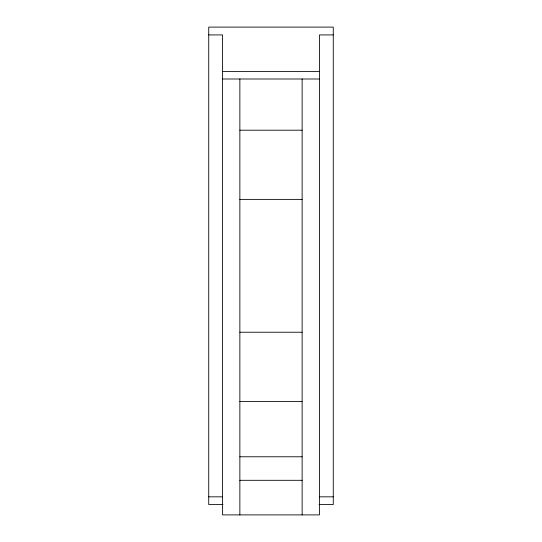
<?xml version="1.0" encoding="UTF-8"?>
<svg xmlns="http://www.w3.org/2000/svg" width="542" height="542" viewBox="0 0 542 542"><rect width="100%" height="100%" fill="white"/><g stroke="black" fill="none" stroke-linecap="round" stroke-linejoin="round"><path stroke-width="0.81" d="M208.731 34.918L222.566 34.918L222.566 514.9L319.434 514.9L319.434 34.918L333.269 34.918M222.566 71.483L319.434 71.483M222.566 78.996L319.434 78.996M239.862 130.195L302.138 130.195M239.862 199.388L302.138 199.388M239.862 332.232L302.138 332.232M239.862 401.426L302.138 401.426M239.862 456.777L302.138 456.777M239.862 480.307L302.138 480.307M208.731 496.831L222.566 496.831M319.434 496.831L333.269 496.831M223.033 504.521L208.731 504.521L208.731 27.1L333.269 27.1L333.269 504.521L318.967 504.521M302.138 78.996L302.138 514.9M239.862 78.996L239.862 514.9"/></g></svg>
